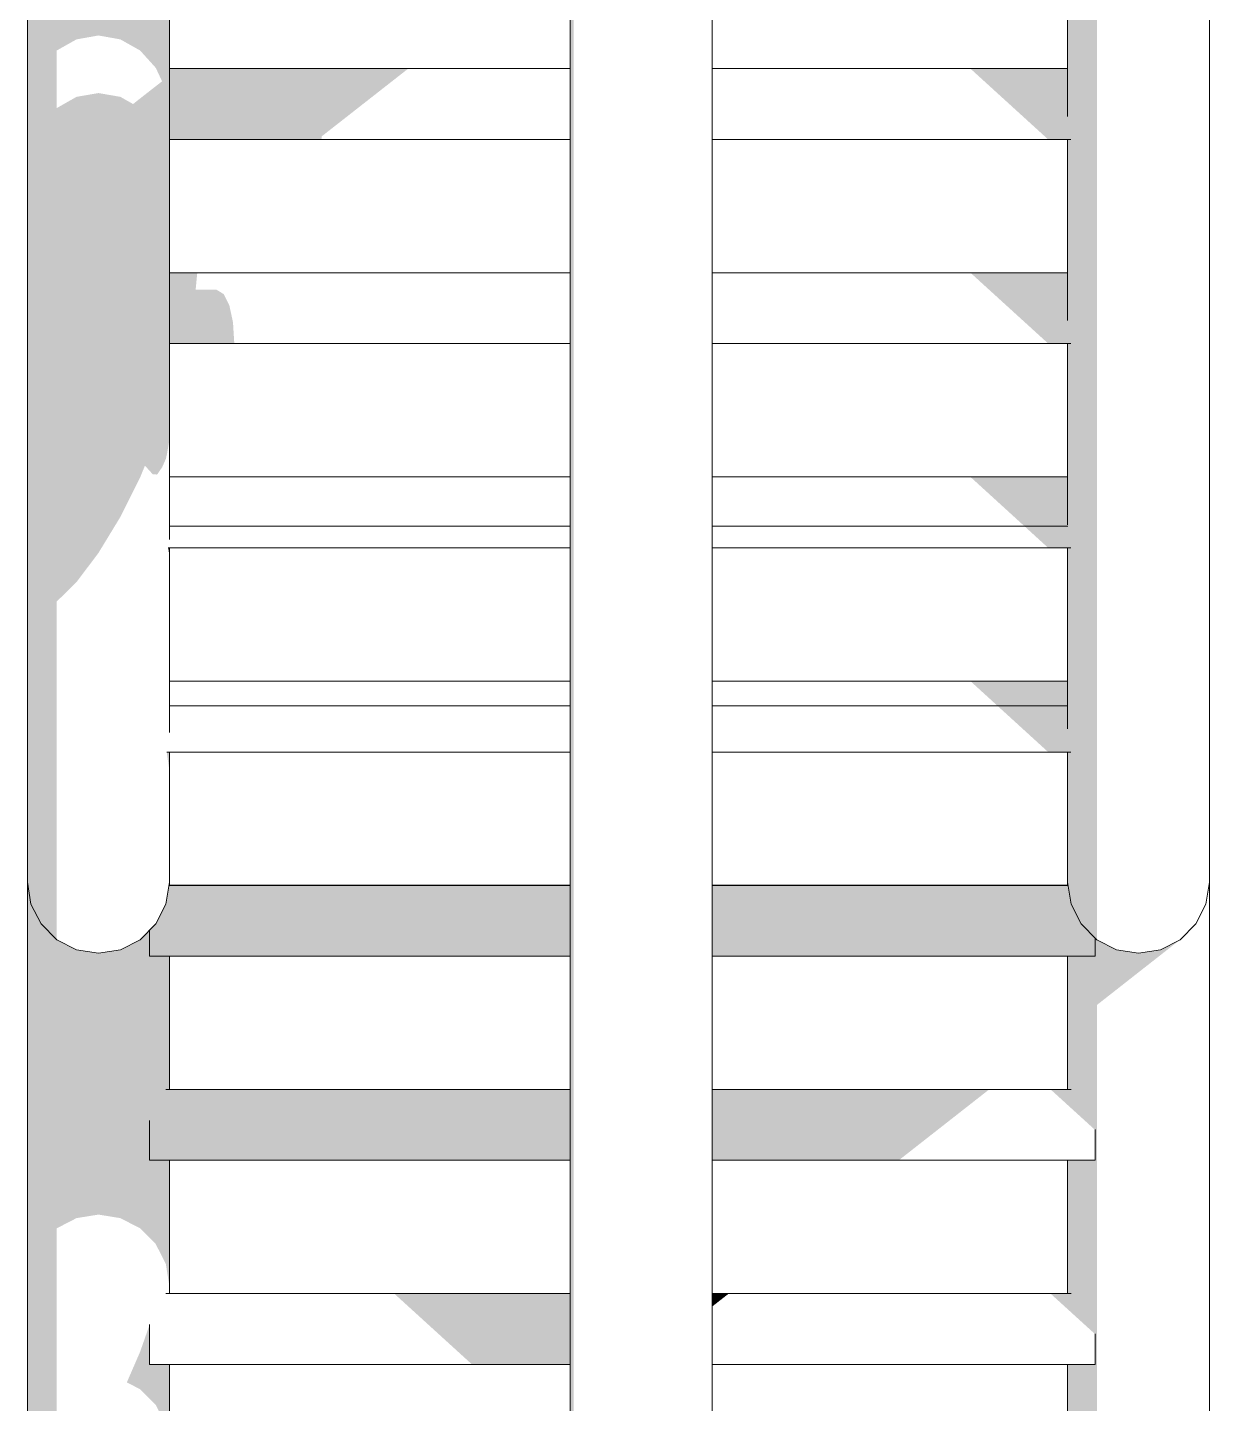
# Model space of a CAD drawing. Header units: millimetres. Extents: x -71878 to 121433, y -67383 to 83273.
# Drawn here: x 11260 to 12260, y -42694 to -41530 of the extents above; entities that cross this region are included whole.
import ezdxf

# ---------------------------------------------------------------- set-up
doc = ezdxf.new("R2010")
doc.units = ezdxf.units.MM
doc.header["$MEASUREMENT"] = 0
for name, color, linetype in [('COLUMNAS', 7, 'Continuous'), ('Gradas', 7, 'Continuous'), ('Vigas', 7, 'Continuous')]:
    doc.layers.add(name, color=color, linetype=linetype)
doc.layers.add('COLUMNAS_Pluma_Nº__1', color=7, linetype='Continuous', lineweight=0)
doc.layers.add('Vigas_Pluma_Nº__21', color=7, linetype='Continuous', lineweight=5)
for name, color, linetype, lineweight, true_color in [('COLUMNAS_Pluma_Nº__3', 7, 'Continuous', 0, 0x646464), ('Gradas_Pluma_Nº__2', 7, 'Continuous', 0, 0x323232), ('Gradas_Pluma_Nº__3', 7, 'Continuous', 0, 0x646464), ('Vigas_Pluma_Nº__3', 7, 'Continuous', 0, 0x646464)]:
    doc.layers.add(name, color=color, linetype=linetype, lineweight=lineweight, true_color=true_color)
pattern_1 = [(180, (9e-13, 4e-13), (0, 152), [])]

# ---------------------------------------------------------------- blocks, each defined once
blk = doc.blocks.new('Elem Sección_32_1')
at = {"layer": 'Gradas_Pluma_Nº__2', "linetype": 'Continuous'}
h = blk.add_hatch(dxfattribs=at)
h.set_pattern_fill('PLANK_FLOOR_0001', color=256, style=0, pattern_type=2)
h.set_pattern_definition([(180, (9e-13, -7e-13), (0, 152), [])])
h.paths.add_polyline_path([(-6766.1, 1899.3), (-6766.1, 1839.3), (-6427, 1839.3), (-6427, 1899.3)])
h = blk.add_hatch(dxfattribs=at)
h.set_pattern_fill('PLANK_FLOOR_0001', color=256, style=0, pattern_type=2)
h.set_pattern_definition([(180, (-2e-12, 1e-12), (0, 152), [])])
h.paths.add_polyline_path([(-6006.1, 1899.3), (-6307, 1899.3), (-6307, 1839.3), (-6003.5, 1839.3), (-6006.1, 1858.9)])
h = blk.add_hatch(dxfattribs=at)
h.set_pattern_fill('PLANK_FLOOR_0001', color=256, style=0, pattern_type=2)
h.set_pattern_definition([(180, (0, 1e-12), (0, 152), [])])
h.paths.add_polyline_path([(-6766.1, 1666.7), (-6427, 1666.7), (-6427, 1726.7), (-6766.1, 1726.7)])
h = blk.add_hatch(dxfattribs=at)
h.set_pattern_fill('PLANK_FLOOR_0001', color=256, style=0, pattern_type=2)
h.set_pattern_definition([(180, (9e-13, -9e-13), (0, 152), [])])
h.paths.add_polyline_path([(-6307, 1666.7), (-6003.5, 1666.7), (-6006.1, 1686.2), (-6006.1, 1726.7), (-6307, 1726.7)])
h = blk.add_hatch(dxfattribs=at)
h.set_pattern_fill('PLANK_FLOOR_0001', color=256, style=0, pattern_type=2)
h.set_pattern_definition(pattern_1)
h.paths.add_polyline_path([(-6766.1, 1501), (-6767.1, 1494), (-6427, 1494), (-6427, 1554), (-6766.1, 1554)])
h = blk.add_hatch(dxfattribs=at)
h.set_pattern_fill('PLANK_FLOOR_0001', color=256, style=0, pattern_type=2)
h.set_pattern_definition([(180, (9e-13, -2e-13), (0, 152), [])])
h.paths.add_polyline_path([(-6307, 1494), (-6003.5, 1494), (-6006.1, 1513.5), (-6006.1, 1554), (-6307, 1554)])
h = blk.add_hatch(dxfattribs=at)
h.set_pattern_fill('PLANK_FLOOR_0001', color=256, style=0, pattern_type=2)
h.set_pattern_definition(pattern_1)
h.paths.add_polyline_path([(-6768.4, 1321.3), (-6427, 1321.3), (-6427, 1381.3), (-6766.1, 1381.3), (-6766.1, 1337.7)])
h = blk.add_hatch(dxfattribs=at)
h.set_pattern_fill('PLANK_FLOOR_0001', color=256, style=0, pattern_type=2)
h.set_pattern_definition([(180, (9e-13, 0), (0, 152), [])])
h.paths.add_polyline_path([(-6307, 1321.3), (-6003.5, 1321.3), (-6006.1, 1340.9), (-6006.1, 1381.3), (-6307, 1381.3)])
h = blk.add_hatch(dxfattribs=at)
h.set_pattern_fill('PLANK_FLOOR_0001', color=256, style=0, pattern_type=2)
h.set_pattern_definition([(180, (0, -9e-13), (0, 152), [])])
h.paths.add_polyline_path([(-6782.8, 1148.7), (-6427, 1148.7), (-6427, 1208.7), (-6766.5, 1208.7), (-6769.1, 1192.6), (-6777.6, 1175.9), (-6782.8, 1170.6)])
h = blk.add_hatch(dxfattribs=at)
h.set_pattern_fill('PLANK_FLOOR_0001', color=256, style=0, pattern_type=2)
h.set_pattern_definition([(180, (0, 4e-13), (0, 152), [])])
h.paths.add_polyline_path([(-6307, 1148.7), (-5982.8, 1148.7), (-5982.8, 1164), (-5994.7, 1175.9), (-6003.2, 1192.6), (-6005.7, 1208.7), (-6307, 1208.7)])
h = blk.add_hatch(dxfattribs=at)
h.set_pattern_fill('PLANK_FLOOR_0001', color=256, style=0, pattern_type=2)
h.set_pattern_definition([(180, (2e-12, 0), (0, 152), [])])
h.paths.add_polyline_path([(-6782.8, 1009.8), (-6782.8, 976), (-6427, 976), (-6427, 1036), (-6769, 1036), (-6769.1, 1035.6), (-6777.6, 1015.9)])
h = blk.add_hatch(dxfattribs=at)
h.set_pattern_fill('PLANK_FLOOR_0001', color=256, style=0, pattern_type=2)
h.set_pattern_definition([(180, (0, 0), (0, 152), [])])
h.paths.add_polyline_path([(-6307, 1036), (-6307, 976), (-5982.8, 976), (-5982.8, 1002), (-5994.7, 1015.9), (-6003.2, 1035.6), (-6003.2, 1036)])
h = blk.add_hatch(dxfattribs=at)
h.set_pattern_fill('PLANK_FLOOR_0001', color=256, style=0, pattern_type=2)
h.set_pattern_definition([(180, (0, 2e-13), (0, 152), [])])
h.paths.add_polyline_path([(-6782.8, 837.1), (-6782.8, 803.3), (-6427, 803.3), (-6427, 863.3), (-6769, 863.3), (-6769.1, 862.9), (-6777.6, 843.2)])
h = blk.add_hatch(dxfattribs=at)
h.set_pattern_fill('PLANK_FLOOR_0001', color=256, style=0, pattern_type=2)
h.set_pattern_definition([(180, (2e-12, 2e-13), (0, 152), [])])
h.paths.add_polyline_path([(-6307, 863.3), (-6307, 803.3), (-5982.8, 803.3), (-5982.8, 829.3), (-5994.7, 843.2), (-6003.2, 862.9), (-6003.2, 863.3)])
at = {"layer": 'Gradas_Pluma_Nº__3', "linetype": 'Continuous', "lineweight": 0, "true_color": 0x191919}
for points in [[(-6564, 1899.3), (-6766.1, 1899.3), (-6766.1, 1839.3), (-6637.5, 1839.3), (-6637.2, 1842)], [(-6088.4, 1899.3), (-6022.5, 1839.3), (-6003.5, 1839.3), (-6006.1, 1858.9), (-6006.1, 1899.3)], [(-6742.5, 1726.7), (-6766.1, 1726.7), (-6766.1, 1666.7), (-6711.3, 1666.7), (-6711.2, 1667.1), (-6712.3, 1684.8), (-6715.4, 1699.1), (-6720.2, 1708.6), (-6726.3, 1712.3), (-6743.9, 1712.3)], [(-6006.1, 1726.7), (-6088.4, 1726.7), (-6022.5, 1666.7), (-6003.5, 1666.7), (-6006.1, 1686.2)], [(-6006.1, 1554), (-6088.4, 1554), (-6022.6, 1494), (-6003.5, 1494), (-6006.1, 1513.5)], [(-6006.1, 1381.3), (-6088.4, 1381.3), (-6022.6, 1321.3), (-6003.5, 1321.3), (-6006.1, 1340.9)], [(-6782.8, 1148.7), (-6427, 1148.7), (-6427, 1208.7), (-6766.5, 1208.7), (-6769.1, 1192.6), (-6777.6, 1175.9), (-6782.8, 1170.6)], [(-6307, 1148.7), (-5982.8, 1148.7), (-5982.8, 1164), (-5994.7, 1175.9), (-6003.2, 1192.6), (-6005.7, 1208.7), (-6307, 1208.7)], [(-6782.8, 1009.8), (-6782.8, 976), (-6427, 976), (-6427, 1036), (-6769, 1036), (-6769.1, 1035.6), (-6777.6, 1015.9)], [(-6307, 1036), (-6307, 976), (-6149, 976), (-6072.4, 1036)], [(-6003.2, 1036), (-6020.6, 1036), (-5982.8, 1001.6), (-5982.8, 1002), (-5994.7, 1015.9), (-6003.2, 1035.6)], [(-6427, 863.3), (-6575.9, 863.3), (-6510, 803.3), (-6427, 803.3)], [(-6307, 863.3), (-6307, 852.2), (-6292.8, 863.3)], [(-6003.2, 863.3), (-6020.6, 863.3), (-5982.8, 828.9), (-5982.8, 829.3), (-5994.7, 843.2), (-6003.2, 862.9)]]:
    blk.add_hatch(color=250, dxfattribs=at).paths.add_polyline_path(points)
at = {"layer": 'Gradas_Pluma_Nº__2', "linetype": 'Continuous'}
for p, q in [((-6766.1, 1899.3), (-6427, 1899.3)), ((-6307, 1899.3), (-6006.1, 1899.3)), ((-6766.1, 1839.3), (-6427, 1839.3)), ((-6307, 1839.3), (-6003.5, 1839.3)), ((-6766.1, 1726.7), (-6427, 1726.7)), ((-6307, 1726.7), (-6006.1, 1726.7)), ((-6766.1, 1666.7), (-6427, 1666.7)), ((-6307, 1666.7), (-6003.5, 1666.7)), ((-6766.1, 1554), (-6427, 1554)), ((-6307, 1554), (-6006.1, 1554)), ((-6767.1, 1494), (-6427, 1494)), ((-6307, 1494), (-6003.5, 1494)), ((-6766.1, 1381.3), (-6427, 1381.3)), ((-6307, 1381.3), (-6006.1, 1381.3)), ((-6768.4, 1321.3), (-6427, 1321.3)), ((-6307, 1321.3), (-6003.5, 1321.3)), ((-6766.5, 1208.7), (-6427, 1208.7)), ((-6307, 1208.7), (-6005.7, 1208.7)), ((-6782.8, 1148.7), (-6782.8, 1170.6)), ((-5982.8, 1148.7), (-5982.8, 1164)), ((-6782.8, 1148.7), (-6427, 1148.7)), ((-6307, 1148.7), (-5982.8, 1148.7)), ((-6769, 1036), (-6427, 1036)), ((-6307, 1036), (-6003.2, 1036)), ((-6782.8, 976), (-6782.8, 1009.8)), ((-5982.8, 976), (-5982.8, 1002)), ((-6782.8, 976), (-6427, 976)), ((-6307, 976), (-5982.8, 976)), ((-6769, 863.3), (-6427, 863.3)), ((-6307, 863.3), (-6003.2, 863.3)), ((-6782.8, 803.3), (-6782.8, 837.1)), ((-5982.8, 803.3), (-5982.8, 829.3)), ((-6782.8, 803.3), (-6427, 803.3)), ((-6307, 803.3), (-5982.8, 803.3))]:
    blk.add_line(p, q, dxfattribs=at)
blk = doc.blocks.new('Elem Sección_38_1')
at = {"layer": 'COLUMNAS_Pluma_Nº__3', "linetype": 'Continuous', "lineweight": 0, "true_color": 0x191919}
blk.add_hatch(color=250, dxfattribs=at).paths.add_polyline_path([(-6425, 2280), (-6427, 2280), (-6427, 400), (-6424.1, 400), (-6424.1, 2281)])
at = {"layer": 'COLUMNAS_Pluma_Nº__1', "linetype": 'Continuous'}
for p, q in [((-6427, 2280), (-6427, 400)), ((-6307, 2280), (-6307, 400))]:
    blk.add_line(p, q, dxfattribs=at)
blk = doc.blocks.new('Elem Sección_47_1')
at = {"layer": 'COLUMNAS_Pluma_Nº__1', "linetype": 'Continuous'}
for p in [(-5886.1, 1934), (-5886.1, 1382.3)]:
    blk.add_line(p, (-5886.1, 1382.3), dxfattribs=at)
blk = doc.blocks.new('Elem Sección_49_1')
at = {"layer": 'COLUMNAS_Pluma_Nº__3', "linetype": 'Continuous', "lineweight": 0, "true_color": 0x191919}
blk.add_hatch(color=250, dxfattribs=at).paths.add_polyline_path([(-6886.1, 1874.1), (-6886.2, 1874.1), (-6886.2, 1382.3), (-6886.1, 1382.3), (-6886.1, 1439.2)])
at = {"layer": 'COLUMNAS_Pluma_Nº__1', "linetype": 'Continuous'}
for p in [(-6886.2, 1874.1), (-6886.1, 1382.3)]:
    blk.add_line(p, (-6886.2, 1382.3), dxfattribs=at)
blk = doc.blocks.new('Elem Sección_50_1')
at = {"layer": 'COLUMNAS_Pluma_Nº__1', "linetype": 'Continuous'}
for p in [(-5886.1, 1382.3), (-5886.1, 770.3)]:
    blk.add_line(p, (-5886.1, 770.3), dxfattribs=at)
blk = doc.blocks.new('Elem Sección_51_1')
at = {"layer": 'COLUMNAS_Pluma_Nº__3', "linetype": 'Continuous', "lineweight": 0, "true_color": 0x191919}
blk.add_hatch(color=250, dxfattribs=at).paths.add_polyline_path([(-6886.2, 780), (-6886.1, 780), (-6886.1, 1211.1), (-6886.1, 1382.3), (-6886.2, 1382.3)])
at = {"layer": 'COLUMNAS_Pluma_Nº__1', "linetype": 'Continuous'}
for p in [(-6886.2, 1382.3), (-6886.1, 780)]:
    blk.add_line(p, (-6886.2, 780), dxfattribs=at)
blk = doc.blocks.new('Elem Sección_53_1')
at = {"layer": 'COLUMNAS_Pluma_Nº__3', "linetype": 'Continuous', "lineweight": 0, "true_color": 0x191919}
for points in [[(-6886.2, 2570), (-6883.2, 2570), (-6883.2, 2862.7), (-6886.1, 2873.2), (-6886.1, 2895.3), (-6886.2, 2895.3)], [(-6883.2, 2845.6), (-6874.7, 2848.3), (-6874.7, 2852.9), (-6883.2, 2862.5), (-6883.2, 2862.7)], [(-6769.1, 2862.3), (-6769.1, 2721.8), (-6766.2, 2724.1), (-6766.2, 2872.8), (-6769.1, 2862.3)], [(-6874.7, 2852.8), (-6874.7, 2852.9), (-6874.7, 2848.3), (-6861.4, 2845.2), (-6861.4, 2845.2)], [(-6790.9, 2704.7), (-6777.6, 2715.1), (-6777.6, 2852.8), (-6790.9, 2845.2), (-6790.9, 2845.2)], [(-6777.6, 2852.8), (-6777.6, 2715.1), (-6769.1, 2721.8), (-6769.1, 2862.3), (-6777.6, 2852.8)], [(-6861.4, 2845.2), (-6861.4, 2845.2), (-6861.4, 2845.2)], [(-6826.2, 2829.7), (-6826.2, 2677), (-6807.6, 2691.5), (-6807.6, 2840.3), (-6813.4, 2839.8)], [(-6807.6, 2691.5), (-6790.9, 2704.7), (-6790.9, 2845.2), (-6807.6, 2840.3), (-6807.6, 2840.3)], [(-6826.2, 2829.7), (-6844.7, 2815.1), (-6844.7, 2662.5), (-6826.2, 2677)], [(-6861.4, 2649.3), (-6844.7, 2662.5), (-6844.7, 2815.1), (-6861.4, 2802)], [(-6874.7, 2791.6), (-6874.7, 2638.9), (-6861.4, 2649.3), (-6861.4, 2802)], [(-6883.2, 2784.9), (-6883.2, 2632.3), (-6874.7, 2638.9), (-6874.7, 2791.6)], [(-6886.2, 2400), (-6886.1, 2400), (-6886.1, 2424.7), (-6883.2, 2445.9), (-6883.2, 2520), (-6886.2, 2520)], [(-6883.2, 2520), (-6883.2, 2445.9), (-6883.2, 2446.2), (-6874.7, 2465.5), (-6874.7, 2520)], [(-6874.7, 2465.5), (-6874.7, 2465.5), (-6861.4, 2480.9), (-6861.4, 2499), (-6867.3, 2520), (-6874.7, 2520)], [(-6861.4, 2499), (-6861.4, 2480.9), (-6861.4, 2480.9), (-6858, 2482.9)], [(-6886.2, 1874.1), (-6886.1, 1874.1), (-6886.1, 2280), (-6886.2, 2280)]]:
    blk.add_hatch(color=250, dxfattribs=at).paths.add_polyline_path(points)
at = {"layer": 'COLUMNAS_Pluma_Nº__1', "linetype": 'Continuous'}
for p, q in [((-6886.1, 2895.3), (-6886.2, 2895.3)), ((-6886.2, 2895.3), (-6886.2, 2570)), ((-6766.2, 2872.8), (-6766.2, 2570)), ((-6886.2, 2520), (-6886.2, 2400)), ((-6766.2, 2520), (-6766.2, 2425)), ((-6886.2, 2280), (-6886.2, 1874.1)), ((-6886.1, 1874.1), (-6886.2, 1874.1))]:
    blk.add_line(p, q, dxfattribs=at)
blk = doc.blocks.new('Elem Sección_87_1')
at = {"layer": 'Vigas_Pluma_Nº__3', "linetype": 'Continuous', "lineweight": 0, "true_color": 0x191919}
for points in [[(-5998.6, 2400), (-5945.6, 2400), (-5964.1, 2402.9), (-5980.9, 2411.5), (-5987.2, 2417.8), (-5994.7, 2409)], [(-5945.6, 2400), (-5924.9, 2400), (-5910.3, 2411.5), (-5927, 2402.9)], [(-6003.5, 2012), (-6006.1, 2012), (-6006.1, 1858.9), (-6003.5, 1839.3), (-6006.1, 1839.3), (-6006.1, 1686.2), (-6003.5, 1666.7), (-6006.1, 1666.7), (-6006.1, 1513.5), (-6003.5, 1494), (-6006.1, 1494), (-6006.1, 1340.9), (-6003.5, 1321.3), (-6006.1, 1321.3), (-6006.1, 1211.1), (-6003.2, 1192.6), (-6003.2, 2280), (-6006.1, 2280), (-6006.1, 2204.2), (-6003.5, 2184.7), (-6006.1, 2184.7), (-6006.1, 2031.6)], [(-5994.7, 2280), (-6003.2, 2280), (-6003.2, 1192.6), (-5994.7, 1175.9)], [(-5981.4, 2280), (-5994.7, 2280), (-5994.7, 1175.9), (-5981.4, 1162.6)], [(-5964.7, 2280), (-5981.4, 2280), (-5981.4, 2236), (-5964.7, 2244.6)], [(-5946.1, 2280), (-5964.7, 2280), (-5964.7, 2244.6), (-5946.1, 2247.6)], [(-5927.6, 2280), (-5946.1, 2280), (-5946.1, 2247.6), (-5927.6, 2244.6)], [(-5927.6, 2280), (-5927.6, 2244.6), (-5911.6, 2236.4), (-5910.9, 2236.6), (-5910.9, 2280)], [(-5910.9, 2280), (-5910.9, 2236.6), (-5907.3, 2236.9), (-5900.5, 2245.2), (-5897.6, 2250.2), (-5897.6, 2280)], [(-5897.6, 2280), (-5897.6, 2250.2), (-5893.6, 2259.1), (-5889.1, 2271.7), (-5889.1, 2280)], [(-5889.1, 2280), (-5889.1, 2271.7), (-5888.2, 2276.6), (-5887.7, 2280)]]:
    blk.add_hatch(color=250, dxfattribs=at).paths.add_polyline_path(points)
at = {"layer": 'Vigas_Pluma_Nº__21', "linetype": 'Continuous'}
for p, q in [((-5994.7, 2409), (-5998.6, 2400)), ((-5987.2, 2417.8), (-5994.7, 2409)), ((-5897.6, 2409), (-5904.6, 2417.2)), ((-5893.7, 2400), (-5897.6, 2409)), ((-6006.1, 2204.2), (-6006.1, 2280)), ((-5886.1, 1211.1), (-5886.1, 2280)), ((-6006.1, 2031.5), (-6006.1, 2184.7)), ((-6006.1, 1858.9), (-6006.1, 2012)), ((-6006.1, 1686.2), (-6006.1, 1839.3)), ((-6006.1, 1513.5), (-6006.1, 1666.7)), ((-6006.1, 1340.8), (-6006.1, 1494)), ((-6006.1, 1211.1), (-6006.1, 1321.3)), ((-6006.1, 1211.1), (-6003.2, 1192.6)), ((-5889.1, 1192.6), (-5886.1, 1211.1)), ((-6003.2, 1192.6), (-5994.7, 1175.9)), ((-5897.6, 1175.9), (-5889.1, 1192.6)), ((-5994.7, 1175.9), (-5981.4, 1162.6)), ((-5910.9, 1162.6), (-5897.6, 1175.9)), ((-5981.4, 1162.6), (-5964.7, 1154.1)), ((-5964.7, 1154.1), (-5946.1, 1151.1)), ((-5946.1, 1151.1), (-5927.6, 1154.1)), ((-5927.6, 1154.1), (-5910.9, 1162.6))]:
    blk.add_line(p, q, dxfattribs=at)
blk = doc.blocks.new('Elem Sección_88_1')
at = {"layer": 'Vigas_Pluma_Nº__3', "linetype": 'Continuous', "lineweight": 0, "true_color": 0x191919}
for points in [[(-6006.1, 1211.1), (-6006.1, 1208.7), (-6005.7, 1208.7)], [(-5982.8, 803.3), (-5994.7, 803.3), (-5994.7, 670.6), (-5982.8, 656.6), (-5982.8, 630.7), (-5994.7, 630.7), (-5994.7, 497.9), (-5982.8, 484), (-5982.8, 458), (-5994.7, 458), (-5994.7, 325.2), (-5982.8, 311.3), (-5982.8, 285.3), (-5994.7, 285.3), (-5994.7, 152.5), (-5982.8, 138.6), (-5982.8, 112.7), (-5994.7, 112.7), (-5994.7, 0), (-5981.4, 0), (-5981.4, 1162.6), (-5982.8, 1164), (-5982.8, 1148.7), (-5994.7, 1148.7), (-5994.7, 1015.9), (-5982.8, 1002), (-5982.8, 976), (-5994.7, 976), (-5994.7, 843.2), (-5982.8, 829.3)], [(-5981.4, 1162.6), (-5981.4, 1107.3), (-5964.7, 1120.4), (-5964.7, 1154.1)], [(-5964.7, 1154.1), (-5964.7, 1120.4), (-5946.1, 1135), (-5946.1, 1151.1)], [(-5946.1, 1151.1), (-5946.1, 1135), (-5927.6, 1149.5), (-5927.6, 1154.1)], [(-5910.9, 1162.6), (-5927.6, 1154.1), (-5927.6, 1149.5)], [(-6006.1, 1148.7), (-6006.1, 1036), (-6003.2, 1036), (-6003.2, 1035.6), (-6003.2, 1148.7)], [(-6003.2, 1035.6), (-5994.7, 1015.9), (-5994.7, 1148.7), (-6003.2, 1148.7)], [(-6006.1, 976), (-6006.1, 863.3), (-6003.2, 863.3), (-6003.2, 862.9), (-6003.2, 976)], [(-6003.2, 862.9), (-5994.7, 843.2), (-5994.7, 976), (-6003.2, 976)], [(-6006.1, 803.3), (-6006.1, 690.7), (-6003.2, 690.7), (-6003.2, 690.2), (-6003.2, 803.3)], [(-6003.2, 803.3), (-6003.2, 690.2), (-5994.7, 670.6), (-5994.7, 803.3)], [(-6006.1, 630.7), (-6006.1, 518), (-6003.2, 518), (-6003.2, 517.5), (-6003.2, 630.7)], [(-6003.2, 517.5), (-5994.7, 497.9), (-5994.7, 630.7), (-6003.2, 630.7)], [(-6006.1, 345.3), (-6003.2, 345.3), (-6003.2, 344.9), (-6003.2, 458), (-6006.1, 458)], [(-6003.2, 344.9), (-5994.7, 325.2), (-5994.7, 458), (-6003.2, 458)], [(-6003.2, 285.3), (-6006.1, 285.3), (-6006.1, 172.7), (-6003.2, 172.7), (-6003.2, 172.2)], [(-6003.2, 172.2), (-5994.7, 152.5), (-5994.7, 285.3), (-6003.2, 285.3)], [(-6006.1, 112.7), (-6006.1, 0), (-6003.2, 0), (-6003.2, 112.7)], [(-6003.2, 112.7), (-6003.2, 0), (-5994.7, 0), (-5994.7, 112.7)]]:
    blk.add_hatch(color=250, dxfattribs=at).paths.add_polyline_path(points)
at = {"layer": 'Vigas_Pluma_Nº__21', "linetype": 'Continuous'}
for p, q in [((-6006.1, 1208.7), (-6006.1, 1211.1)), ((-5886.1, 0), (-5886.1, 1211.1)), ((-6006.1, 1036), (-6006.1, 1148.7)), ((-6006.1, 863.3), (-6006.1, 976)), ((-6006.1, 690.7), (-6006.1, 803.3)), ((-6006.1, 518), (-6006.1, 630.7)), ((-6006.1, 345.3), (-6006.1, 458)), ((-6006.1, 172.7), (-6006.1, 285.3)), ((-6006.1, 0), (-6006.1, 112.7))]:
    blk.add_line(p, q, dxfattribs=at)
blk = doc.blocks.new('Elem Sección_89_1')
at = {"layer": 'Vigas_Pluma_Nº__3', "linetype": 'Continuous', "lineweight": 0, "true_color": 0x191919}
for points in [[(-6885.6, 2280), (-6886.1, 2280), (-6886.1, 1211.1), (-6883.2, 1192.6), (-6883.2, 2262.3)], [(-6766.6, 2280), (-6885.6, 2280), (-6883.2, 2262.3), (-6881.4, 2258.2), (-6770.8, 2258.2), (-6769.1, 2262.3)], [(-6766.6, 2280), (-6769.1, 2262.3), (-6769.1, 2254.3), (-6766.1, 2233.8), (-6766.1, 2280)], [(-6874.7, 2242.9), (-6883.2, 2262.3), (-6883.2, 1192.6), (-6874.7, 1175.9)], [(-6770.8, 2258.2), (-6769.1, 2254.3), (-6769.1, 2262.3)], [(-6777.5, 2243), (-6874.7, 2243), (-6874.7, 2242.9), (-6861.4, 2227.5), (-6844.7, 2217.7), (-6826.1, 2214.3), (-6807.6, 2217.7), (-6790.9, 2227.5), (-6777.6, 2242.9)], [(-6874.7, 2242.9), (-6874.7, 1175.9), (-6861.4, 1162.6), (-6861.4, 2227.5)], [(-6777.6, 2242.9), (-6790.9, 2227.5), (-6790.9, 2060.8), (-6777.6, 2071.2)], [(-6777.5, 2243), (-6777.6, 2242.9), (-6777.6, 2071.2), (-6769.1, 2077.9), (-6769.1, 2230.3), (-6771, 2228.8)], [(-6844.7, 2217.7), (-6861.4, 2227.5), (-6861.4, 1914.6), (-6844.7, 1924)], [(-6790.9, 2227.5), (-6807.6, 2217.7), (-6807.6, 2047.7), (-6790.9, 2060.8)], [(-6769.1, 2230.3), (-6769.1, 2077.9), (-6766.1, 2080.2), (-6766.1, 2232.6)], [(-6826.1, 2214.3), (-6844.7, 2217.7), (-6844.7, 1924), (-6826.1, 1927.3)], [(-6807.6, 2217.7), (-6826.1, 2214.3), (-6826.1, 1927.3), (-6807.6, 1924), (-6807.6, 2044.1), (-6811.3, 2044.8), (-6807.6, 2047.7)], [(-6790.9, 2034.7), (-6807.6, 2044.1), (-6807.6, 1924), (-6790.9, 1914.6)], [(-6777.6, 2020), (-6790.9, 2034.7), (-6790.9, 1914.6), (-6777.6, 1899.9)], [(-6777.6, 2020), (-6777.6, 1899.9), (-6772.3, 1888.5), (-6777.6, 1884.4), (-6777.6, 1556.2), (-6776.6, 1555.8), (-6772.2, 1562.2), (-6769.1, 1569.2), (-6769.1, 2001.5)], [(-6769.1, 2001.5), (-6769.1, 1569.2), (-6768, 1574.1), (-6766.1, 1585.2), (-6766.1, 1995.5), (-6766.5, 1991.5), (-6766.8, 1985.9)], [(-6844.7, 1875.4), (-6861.4, 1865.9), (-6861.4, 1448.6), (-6844.7, 1465)], [(-6826.1, 1878.6), (-6844.7, 1875.4), (-6844.7, 1465), (-6826.1, 1489.7)], [(-6807.6, 1875.4), (-6826.1, 1878.6), (-6826.1, 1489.7), (-6807.6, 1520.1)], [(-6807.6, 1875.4), (-6807.6, 1520.1), (-6790.9, 1553.4), (-6790.9, 1874), (-6796.8, 1869.3)], [(-6777.6, 1884.4), (-6790.9, 1874), (-6790.9, 1553.4), (-6786.8, 1563.5), (-6780.1, 1556.1), (-6777.6, 1556.2)], [(-6767.1, 1494), (-6766.1, 1487.3), (-6766.1, 1494)], [(-6768.4, 1321.3), (-6766.1, 1305.7), (-6766.1, 1321.3)]]:
    blk.add_hatch(color=250, dxfattribs=at).paths.add_polyline_path(points)
at = {"layer": 'Vigas_Pluma_Nº__21', "linetype": 'Continuous'}
for p, q in [((-6886.1, 2280), (-6886.1, 1211.1)), ((-6883.2, 2262.3), (-6885.6, 2280)), ((-6766.6, 2280), (-6769.1, 2262.3)), ((-6766.1, 2280), (-6766.1, 1501)), ((-6874.7, 2242.9), (-6883.2, 2262.3)), ((-6769.1, 2262.3), (-6777.6, 2242.9)), ((-6861.4, 2227.5), (-6874.7, 2242.9)), ((-6777.6, 2242.9), (-6790.9, 2227.5)), ((-6844.7, 2217.7), (-6861.4, 2227.5)), ((-6790.9, 2227.5), (-6807.6, 2217.7)), ((-6826.1, 2214.3), (-6844.7, 2217.7)), ((-6807.6, 2217.7), (-6826.1, 2214.3)), ((-6766.1, 1494), (-6766.1, 1337.7)), ((-6766.1, 1321.3), (-6766.1, 1211.1)), ((-6883.2, 1192.6), (-6886.1, 1211.1)), ((-6766.1, 1211.1), (-6769.1, 1192.6)), ((-6874.7, 1175.9), (-6883.2, 1192.6)), ((-6769.1, 1192.6), (-6777.6, 1175.9)), ((-6861.4, 1162.6), (-6874.7, 1175.9)), ((-6777.6, 1175.9), (-6790.9, 1162.6)), ((-6844.7, 1154.1), (-6861.4, 1162.6)), ((-6826.1, 1151.1), (-6844.7, 1154.1)), ((-6807.6, 1154.1), (-6826.1, 1151.1)), ((-6790.9, 1162.6), (-6807.6, 1154.1))]:
    blk.add_line(p, q, dxfattribs=at)
blk = doc.blocks.new('Elem Sección_90_1')
at = {"layer": 'Vigas_Pluma_Nº__3', "linetype": 'Continuous', "lineweight": 0, "true_color": 0x191919}
for points in [[(-6886.1, 1211.1), (-6886.1, 0), (-6883.2, 0), (-6883.2, 1192.6)], [(-6766.5, 1208.7), (-6766.1, 1208.7), (-6766.1, 1211.1)], [(-6883.2, 1192.6), (-6883.2, 0), (-6874.7, 0), (-6874.7, 1175.9)], [(-6861.4, 1162.6), (-6874.7, 1175.9), (-6874.7, 0), (-6861.4, 0)], [(-6782.8, 1170.6), (-6790.9, 1162.6), (-6790.9, 918.5), (-6777.6, 905.1), (-6777.6, 976), (-6782.8, 976), (-6782.8, 1009.8), (-6777.6, 1015.9), (-6777.6, 1148.7), (-6782.8, 1148.7)], [(-6861.4, 1162.6), (-6861.4, 918.5), (-6844.7, 927.1), (-6844.7, 1154.1)], [(-6844.7, 1154.1), (-6844.7, 927.1), (-6826.1, 930.1), (-6826.1, 1151.1)], [(-6826.1, 1151.1), (-6826.1, 930.1), (-6807.6, 927.1), (-6807.6, 1154.1)], [(-6790.9, 1162.6), (-6807.6, 1154.1), (-6807.6, 927.1), (-6790.9, 918.5)], [(-6777.6, 1015.9), (-6769.1, 1035.6), (-6769.1, 1148.7), (-6777.6, 1148.7)], [(-6769.1, 1148.7), (-6769.1, 1035.6), (-6769, 1036), (-6766.1, 1036), (-6766.1, 1148.7)], [(-6777.6, 976), (-6777.6, 905.1), (-6769.1, 888.2), (-6769.1, 976)], [(-6769.1, 976), (-6769.1, 888.2), (-6766.1, 869.5), (-6766.1, 976)], [(-6782.8, 837.1), (-6790.9, 814), (-6790.9, 782.4), (-6777.6, 769), (-6777.6, 803.3), (-6782.8, 803.3)], [(-6790.9, 782.4), (-6790.9, 814), (-6802.1, 788.2)], [(-6769.1, 803.3), (-6777.6, 803.3), (-6777.6, 769), (-6769.1, 752.1)], [(-6769.1, 803.3), (-6769.1, 752.1), (-6766.1, 733.4), (-6766.1, 803.3)], [(-6782.8, 630.7), (-6782.8, 664.4), (-6790.9, 641.3), (-6790.9, 609.8), (-6777.6, 596.4), (-6777.6, 630.7)], [(-6790.9, 641.3), (-6802.1, 615.6), (-6790.9, 609.8)], [(-6777.6, 630.7), (-6777.6, 596.4), (-6769.1, 579.5), (-6769.1, 630.7)], [(-6769.1, 630.7), (-6769.1, 579.5), (-6766.1, 560.7), (-6766.1, 630.7)], [(-6782.8, 491.7), (-6790.9, 468.7), (-6790.9, 437.1), (-6777.6, 423.7), (-6777.6, 458), (-6782.8, 458)], [(-6790.9, 437.1), (-6790.9, 468.7), (-6802.1, 442.9)], [(-6777.6, 458), (-6777.6, 423.7), (-6769.1, 406.8), (-6769.1, 458)], [(-6769.1, 458), (-6769.1, 406.8), (-6766.1, 388.1), (-6766.1, 458)], [(-6782.8, 285.3), (-6782.8, 319.1), (-6790.9, 296), (-6790.9, 264.4), (-6777.6, 251), (-6777.6, 285.3)], [(-6790.9, 264.4), (-6790.9, 296), (-6802.1, 270.2)], [(-6769.1, 285.3), (-6777.6, 285.3), (-6777.6, 251), (-6769.1, 234.1)], [(-6769.1, 285.3), (-6769.1, 234.1), (-6766.1, 215.4), (-6766.1, 285.3)], [(-6790.9, 123.3), (-6790.9, 91.8), (-6777.6, 78.4), (-6777.6, 112.7), (-6782.8, 112.7), (-6782.8, 146.4)], [(-6802.1, 97.6), (-6790.9, 91.8), (-6790.9, 123.3)], [(-6777.6, 112.7), (-6777.6, 78.4), (-6769.1, 61.5), (-6769.1, 112.7)], [(-6766.1, 112.7), (-6769.1, 112.7), (-6769.1, 61.5), (-6766.1, 42.7)]]:
    blk.add_hatch(color=250, dxfattribs=at).paths.add_polyline_path(points)
at = {"layer": 'Vigas_Pluma_Nº__21', "linetype": 'Continuous'}
for p, q in [((-6886.1, 0), (-6886.1, 1211.1)), ((-6766.1, 1208.7), (-6766.1, 1211.1)), ((-6766.1, 1036), (-6766.1, 1148.7)), ((-6766.1, 863.3), (-6766.1, 976)), ((-6766.1, 690.7), (-6766.1, 803.3)), ((-6766.1, 518), (-6766.1, 630.7)), ((-6766.1, 345.3), (-6766.1, 458)), ((-6766.1, 172.7), (-6766.1, 285.3)), ((-6766.1, 0), (-6766.1, 112.7))]:
    blk.add_line(p, q, dxfattribs=at)

msp = doc.modelspace()

# ---------------------------------------------------------------- block references
at = {"layer": 'COLUMNAS', "lineweight": 0}
for name in ['Elem Sección_53_1', 'Elem Sección_38_1', 'Elem Sección_47_1', 'Elem Sección_49_1', 'Elem Sección_51_1', 'Elem Sección_50_1']:
    msp.add_blockref(name, (18145.784, -43464.226), dxfattribs=at)
at = {"layer": 'Gradas', "lineweight": 0}
msp.add_blockref('Elem Sección_32_1', (18145.784, -43464.226), dxfattribs=at)
at = {"layer": 'Vigas', "lineweight": 0}
for name in ['Elem Sección_87_1', 'Elem Sección_89_1', 'Elem Sección_90_1', 'Elem Sección_88_1']:
    msp.add_blockref(name, (18145.784, -43464.226), dxfattribs=at)

doc.saveas('drawing.dxf')
